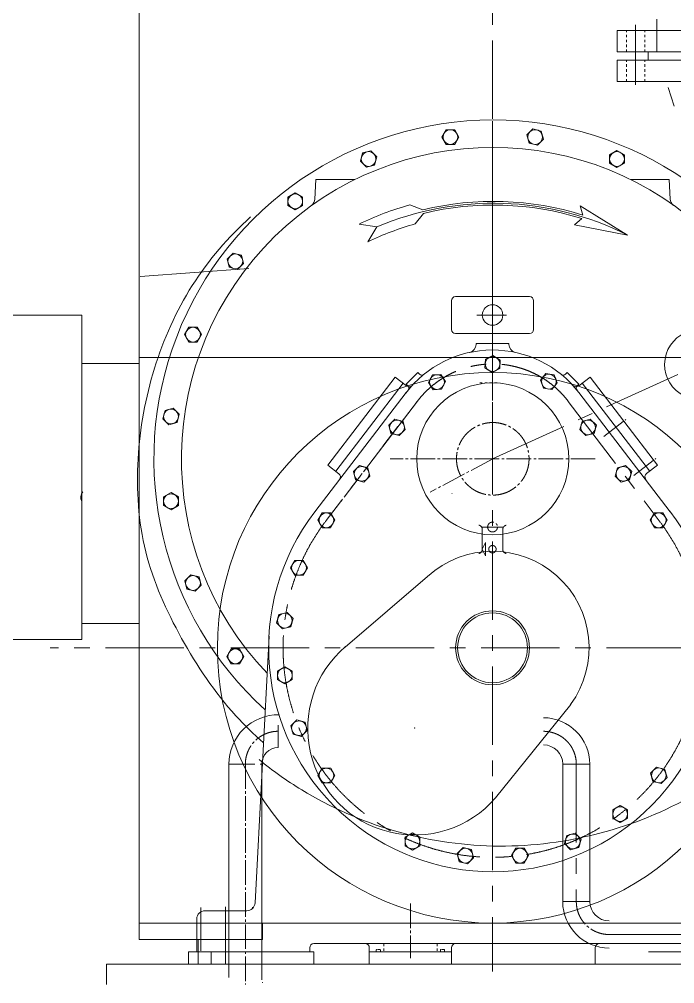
# Model space of a CAD drawing. Header units: millimetres. Extents: x -1 to 671026, y 1 to 511259.
# Drawn here: x 117358 to 137623, y 352302 to 382118 of the extents above; entities that cross this region are included whole.
import ezdxf

# ---------------------------------------------------------------- set-up
doc = ezdxf.new("R2010")
doc.units = ezdxf.units.MM
doc.header["$LTSCALE"] = 25.4
for name, pattern in [('CENTER', [50.8, 31.75, -6.35, 6.35, -6.35]), ('EB_DASH', [6, 3, -3]), ('EB_DASHDOT', [39, 30, -3, 3, -3]), ('EB_DASHDOTDOT', [45, 30, -3, 3, -3, 3, -3])]:
    doc.linetypes.add(name, pattern=pattern)
for name, color, linetype, lineweight in [('CAXA0', 7, 'Continuous', 5), ('CAXA1', 5, 'CENTER', 5), ('CAXA2', 6, 'EB_DASH', 5), ('CAXAEB0', 7, 'Continuous', 5), ('CAXA中心线层', 5, 'CENTER', 5), ('CAXA细实线层', 7, 'Continuous', 5), ('CAXA虚线层', 96, 'EB_DASH', 5)]:
    doc.layers.add(name, color=color, linetype=linetype, lineweight=lineweight)

msp = doc.modelspace()

# ---------------------------------------------------------------- linework, layer by layer
at = {"color": 7, "lineweight": 5}
for p, q in [((121068.76, 353670.4), (121068.76, 394437.4)), ((145794.26, 381767.57), (137069.25, 381767.57)), ((145794.26, 381107.17), (137069.25, 381107.17)), ((119290.76, 372974.4), (108241.76, 372974.4)), ((119290.76, 362941.4), (119290.76, 372974.4)), ((142912.76, 371660.68), (121068.76, 371660.68)), ((121068.76, 371473.11), (119290.76, 371473.11)), ((126589.5, 366629.66), (126721.48, 366858.26)), ((126721.48, 366858.26), (126985.44, 366858.26)), ((126985.44, 366858.26), (127117.43, 366629.66)), ((126721.48, 366401.06), (126589.5, 366629.66)), ((127117.43, 366629.66), (126985.44, 366401.06)), ((126985.44, 366401.06), (126721.48, 366401.06)), ((121068.76, 363438.55), (119290.76, 363438.55)), ((108241.76, 362941.4), (119290.76, 362941.4)), ((142912.76, 354178.4), (121068.76, 354178.4)), ((124878.76, 353670.4), (124878.76, 354178.4)), ((124878.76, 353670.4), (121068.76, 353670.4))]:
    msp.add_line(p, q, dxfattribs=at)
for centre, radius in [((131990.76, 362687.4), 8509), ((126853.46, 366629.66), 228.6), ((131990.76, 362687.4), 1143), ((131990.76, 362687.4), 1079.5)]:
    msp.add_circle(centre, radius, dxfattribs=at)
at = {"layer": 'CAXA0', "color": 7, "lineweight": 5}
for p, q in [((137069.25, 381107.17), (137069.25, 382118.41)), ((135843.76, 381767.57), (137069.25, 381767.57)), ((135843.76, 381107.17), (135843.76, 381767.57)), ((135843.76, 381107.17), (137069.25, 381107.17)), ((136807.07, 380853.17), (136807.07, 381107.17)), ((135843.76, 380192.77), (135843.76, 380853.17)), ((135843.76, 380853.17), (147019.76, 380853.17)), ((135843.76, 380192.77), (147019.76, 380192.77)), ((137603.59, 379430.77), (137423.13, 380013.87)), ((126529.75, 377165.41), (126497.95, 376558.61)), ((126529.75, 377165.41), (127730.68, 377165.41)), ((137451.77, 377165.41), (136250.84, 377165.41)), ((137451.77, 377165.41), (137483.57, 376558.61)), ((124460.23, 374411.29), (121094.17, 374162.74)), ((130720.78, 373418.91), (130720.78, 372529.91)), ((133133.78, 373545.91), (130847.78, 373545.91)), ((133260.78, 373418.91), (133260.78, 372529.91)), ((133133.78, 372402.91), (130847.78, 372402.91)), ((128981.2, 371053.92), (126895.15, 368332.44)), ((129334.13, 370783.4), (128981.2, 371053.92)), ((129682.74, 371196.56), (129323.53, 370837.35)), ((129731.59, 371147.71), (129682.74, 371196.56)), ((134249.73, 371147.71), (134298.58, 371196.56)), ((134298.58, 371196.56), (134657.79, 370837.35)), ((134654.14, 370786.26), (135007.07, 371056.79)), ((135007.07, 371056.79), (137093.12, 368335.31)), ((127141.18, 368152.39), (129223.11, 370868.5)), ((129372.38, 370788.5), (129323.53, 370837.35)), ((134608.94, 370788.5), (134657.79, 370837.35)), ((136847.1, 368155.26), (134765.17, 370871.37)), ((129319.53, 370576.78), (126497.43, 366894.87)), ((134661.63, 370576.98), (137484.01, 366895.27)), ((127237.86, 368069.76), (126895.15, 368332.44)), ((136750.41, 368072.63), (137093.12, 368335.31)), ((130049.35, 364954.08), (127429.81, 362710.25)), ((125078.86, 363046.5), (124646.68, 354800.04)), ((134408.36, 360930.78), (132084.97, 358051.26)), ((123839.12, 359097.51), (123839.12, 352490.74)), ((124853.87, 359090.63), (124853.87, 352495.4)), ((134161.44, 359089.59), (134999.64, 359089.59)), ((134161.44, 359089.59), (134161.44, 354839.12)), ((134999.64, 359089.59), (134999.64, 354839.12)), ((134999.64, 354839.12), (134161.44, 354839.12)), ((123735.76, 354680.87), (123735.76, 353099.07)), ((122846.76, 354305.33), (122846.76, 353278.37)), ((126339.26, 353416.4), (126339.26, 353289.4)), ((126461.27, 353543.3), (138340.76, 353543.3)), ((137515.26, 353543.4), (126466.26, 353543.4)), ((128180.76, 353416.3), (128180.76, 353289.33)), ((130720.76, 353416.3), (130720.76, 353289.33)), ((135165.76, 353416.4), (135165.76, 352908.4)), ((126466.26, 353289.4), (122592.76, 353289.4)), ((125513.72, 353289.4), (122846.76, 353289.4)), ((123291.26, 353289.4), (123291.26, 352908.4)), ((125387.73, 353289.48), (123546.35, 353289.48)), ((123825.43, 353289.39), (123546.35, 353289.39)), ((125387.85, 353289.46), (123673.35, 353289.46)), ((123735.76, 353289.4), (123735.76, 352908.4)), ((126466.26, 353289.4), (126466.26, 352908.4)), ((128180.76, 353289.4), (130720.76, 353289.4)), ((140372.99, 353289.46), (136815.74, 353289.46)), ((120052.77, 352908.4), (152718.32, 352907.72)), ((120052.77, 352908.4), (120052.77, 352273.39))]:
    msp.add_line(p, q, dxfattribs=at)
for centre, radius in [((131990.77, 372974.41), 317.5), ((131997.39, 368529.43), 2349.5)]:
    msp.add_circle(centre, radius, dxfattribs=at)
for centre, radius, start, end in [((131997.49, 368529.41), 10477.5, 312.107544, 227.799194), ((131997.49, 368529.41), 9626.6, 316.35627, 223.535378), ((130847.78, 373418.91), 127, 90, 180), ((133133.78, 373418.91), 127, 0, 90), ((130847.78, 372529.91), 127, 180, 270), ((133133.78, 372529.91), 127, 270, 0), ((138389.32, 371443.57), 1079.5, 105.77658, 301.4095), ((131990.66, 368529.42), 3365.5, 37.472751, 142.883327), ((129803.43, 371219.55), 101.6, 224.999998, 309.113074), ((134177.89, 371219.55), 101.6, 230.886926, 315.000002), ((129411.39, 370884.19), 127, 232.529432, 317.605102), ((129300.53, 370716.66), 101.6, 320.886744, 45.000004), ((134576.88, 370887.06), 127, 222.394898, 307.470568), ((134680.78, 370716.66), 101.6, 134.999996, 219.113256), ((127160.59, 367968.96), 127, 322.529433, 52.529433), ((136827.68, 367971.83), 127, 127.470567, 217.470567), ((119509.21, 367341.04), 254, 137.196722, 210), ((131990.87, 362684.26), 6921.5, 142.530581, 37.695401), ((131990.87, 362687.43), 2984.5, 323.969569, 132.264579), ((129577.76, 360202.45), 3302, 130.234956, 319.369664), ((125363.9, 359090.63), 1524.78, 89.175445, 180), ((133564.54, 359089.59), 1435.1, 0, 90), ((125363.9, 359090.63), 510.03, 90, 180), ((133564.54, 359089.59), 596.9, 0, 90), ((135596.54, 354839.12), 1435.1, 180, 270), ((135596.54, 354839.12), 596.9, 180, 270), ((123100.76, 354305.33), 254, 90, 180), ((124393.03, 354813.33), 254, 270, 357), ((124562.08, 354635.59), 25.4, 0, 90), ((126466.26, 353416.4), 127, 90, 180), ((128053.76, 353416.3), 127, 0, 90), ((130847.76, 353416.3), 127, 90, 180), ((135292.76, 353416.4), 127, 90, 180)]:
    msp.add_arc(centre, radius, start, end, dxfattribs=at)
for points, knots in [([(124510.21, 376009.96), (123821.56, 375388.23), (122585.82, 373952.75), (121426.71, 371350.54), (120912.57, 368529.6), (121100.42, 365606.23), (122312.8, 362932.74), (123620.38, 360975.2), (124604.56, 360014.19), (124906.17, 359751.42)], [0, 0, 0, 0, 109.88299217, 220.94447676, 333.31126648, 447.11610441, 561.50937515, 676.68181674, 723.91770435, 723.91770435, 723.91770435, 723.91770435]), ([(124773.19, 359230.67), (125190.15, 358889.49), (126474.19, 357975.41), (128889.18, 356908.93), (132003.82, 356417.33), (135155.27, 356775.32), (138128.04, 357929.32), (140710.91, 359829.73), (142749.91, 362332.72), (144046.47, 365311.74), (144554.69, 368537.18), (144311.48, 370712.74), (144059.6, 371766.37)], [0, 0, 0, 0, 63.64463839, 185.92953794, 308.99952776, 432.77820701, 557.24149209, 682.42666087, 808.42200845, 935.18837986, 1062.70726858, 1191.01126619, 1191.01126619, 1191.01126619, 1191.01126619])]:
    msp.add_open_spline(points, degree=3, knots=knots, dxfattribs=at)
at = {"layer": 'CAXA1', "linetype": 'CENTER', "lineweight": 5, "ltscale": 3}
for p, q in [((131990.76, 396943.75), (131990.76, 352677.47)), ((136415.26, 380853.17), (136415.26, 381950.4)), ((136415.26, 380092.32), (136415.26, 381001.78)), ((131990.76, 368529.4), (142721.83, 373415.31)), ((129666.89, 370311.38), (126845.61, 366621.62)), ((134331.86, 370306.18), (137144.9, 366610.12)), ((145671.23, 362687.4), (118310.29, 362687.4)), ((134580.54, 359089.59), (134580.54, 354839.12)), ((122973.76, 354654.85), (122973.76, 353323.43)), ((150055.14, 353823.02), (135596.54, 353823.02))]:
    msp.add_line(p, q, dxfattribs=at)
for centre, radius, start, end in [((131997.39, 368529.43), 2933.7, 37.273641, 144.838558), ((131990.87, 362687.43), 6477, 142.409446, 37.500551), ((133564.54, 359089.59), 1016, 0, 90.000004)]:
    msp.add_arc(centre, radius, start, end, dxfattribs=at)
at = {"layer": 'CAXA2', "color": 7, "linetype": 'EB_DASH', "lineweight": 5}
for p, q in [((136135.86, 381107.17), (136135.86, 381767.57)), ((136694.66, 381107.17), (136694.66, 381767.57))]:
    msp.add_line(p, q, dxfattribs=at)
at = {"layer": 'CAXAEB0', "color": 7, "lineweight": 5}
for p, q in [((130555.94, 378705.17), (130423.96, 378476.57)), ((130819.91, 378705.17), (130555.94, 378705.17)), ((130951.89, 378476.57), (130819.91, 378705.17)), ((133238.74, 378731.54), (133052.09, 378544.89)), ((133493.71, 378663.22), (133238.74, 378731.54)), ((130423.96, 378476.57), (130555.94, 378247.97)), ((130819.91, 378247.97), (130951.89, 378476.57)), ((133052.09, 378544.89), (133120.41, 378289.92)), ((133375.38, 378221.6), (133562.03, 378408.25)), ((133562.03, 378408.25), (133493.71, 378663.22)), ((130555.94, 378247.97), (130819.91, 378247.97)), ((133120.41, 378289.92), (133375.38, 378221.6)), ((127971.38, 377985.34), (127903.06, 377730.37)), ((128226.35, 378053.66), (127971.38, 377985.34)), ((128413, 377867.01), (128226.35, 378053.66)), ((128344.68, 377612.04), (128413, 377867.01)), ((135836.96, 378062.65), (135608.36, 377930.67)), ((135608.36, 377930.67), (135608.36, 377666.71)), ((136065.56, 377930.67), (135836.96, 378062.65)), ((136065.56, 377666.71), (136065.56, 377930.67)), ((127903.06, 377730.37), (128089.71, 377543.72)), ((128089.71, 377543.72), (128344.68, 377612.04)), ((135608.36, 377666.71), (135836.96, 377534.73)), ((135836.96, 377534.73), (136065.56, 377666.71)), ((125889.79, 376753.09), (125661.19, 376621.1)), ((125661.19, 376621.1), (125661.19, 376357.14)), ((126118.39, 376621.1), (125889.79, 376753.09)), ((126118.39, 376357.14), (126118.39, 376621.1)), ((125661.19, 376357.14), (125889.79, 376225.16)), ((125889.79, 376225.16), (126118.39, 376357.14)), ((123969.46, 374892.08), (123782.81, 374705.43)), ((124224.43, 374823.76), (123969.46, 374892.08)), ((124292.75, 374568.79), (124224.43, 374823.76)), ((123782.81, 374705.43), (123851.13, 374450.46)), ((124106.1, 374382.14), (124292.75, 374568.79)), ((123851.13, 374450.46), (124106.1, 374382.14)), ((122596.23, 372597.47), (122464.24, 372368.87)), ((122860.19, 372597.47), (122596.23, 372597.47)), ((122992.17, 372368.87), (122860.19, 372597.47)), ((122464.24, 372368.87), (122596.23, 372140.27)), ((122596.23, 372140.27), (122860.19, 372140.27)), ((122860.19, 372140.27), (122992.17, 372368.87)), ((132499.16, 372098.13), (131483.16, 372098.13)), ((131483.16, 372067.91), (131483.16, 372098.13)), ((132499.16, 372067.69), (132499.16, 372098.13)), ((131769.28, 371606.88), (131755.46, 371343.28)), ((132004.47, 371726.72), (131769.28, 371606.88)), ((132225.85, 371582.96), (132004.47, 371726.72)), ((132212.04, 371319.35), (132225.85, 371582.96)), ((131755.46, 371343.28), (131976.84, 371199.52)), ((131976.84, 371199.52), (132212.04, 371319.35)), ((130129.24, 371124.22), (130009.4, 370889.02)), ((130392.84, 371138.03), (130129.24, 371124.22)), ((130536.61, 370916.65), (130392.84, 371138.03)), ((130416.77, 370681.46), (130536.61, 370916.65)), ((133636.99, 371162.77), (133470.87, 370957.63)), ((133470.87, 370957.63), (133565.47, 370711.2)), ((133897.7, 371121.48), (133636.99, 371162.77)), ((133992.3, 370875.05), (133897.7, 371121.48)), ((130009.4, 370889.02), (130153.17, 370667.65)), ((130153.17, 370667.65), (130416.77, 370681.46)), ((133565.47, 370711.2), (133826.18, 370669.91)), ((133826.18, 370669.91), (133992.3, 370875.05)), ((121863.68, 370025.63), (121795.36, 369770.66)), ((122118.65, 370093.95), (121863.68, 370025.63)), ((122305.3, 369907.29), (122118.65, 370093.95)), ((121795.36, 369770.66), (121982.01, 369584.01)), ((122236.98, 369652.32), (122305.3, 369907.29)), ((128781.68, 369569.27), (128968.33, 369755.92)), ((128968.33, 369755.92), (129223.3, 369687.61)), ((135013.19, 369755.92), (134758.22, 369687.61)), ((135199.85, 369569.27), (135013.19, 369755.92)), ((121982.01, 369584.01), (122236.98, 369652.32)), ((128850, 369314.3), (128781.68, 369569.27)), ((129291.62, 369432.64), (129104.97, 369245.98)), ((129223.3, 369687.61), (129291.62, 369432.64)), ((134758.22, 369687.61), (134689.91, 369432.64)), ((134689.91, 369432.64), (134876.56, 369245.98)), ((135131.53, 369314.3), (135199.85, 369569.27)), ((129104.97, 369245.98), (128850, 369314.3)), ((134876.56, 369245.98), (135131.53, 369314.3)), ((127689.53, 368134.01), (127876.18, 368320.66)), ((127876.18, 368320.66), (128131.15, 368252.34)), ((128131.15, 368252.34), (128199.47, 367997.37)), ((135850.37, 368252.34), (135782.05, 367997.37)), ((136105.34, 368320.66), (135850.37, 368252.34)), ((136292, 368134.01), (136105.34, 368320.66)), ((127757.85, 367879.04), (127689.53, 368134.01)), ((128199.47, 367997.37), (128012.82, 367810.72)), ((135782.05, 367997.37), (135968.71, 367810.72)), ((136223.68, 367879.04), (136292, 368134.01)), ((128012.82, 367810.72), (127757.85, 367879.04)), ((135968.71, 367810.72), (136223.68, 367879.04)), ((122050.33, 367483.8), (121821.73, 367351.82)), ((121821.73, 367351.82), (121821.73, 367087.85)), ((122278.93, 367351.82), (122050.33, 367483.8)), ((122278.93, 367087.85), (122278.93, 367351.82)), ((121821.73, 367087.85), (122050.33, 366955.87)), ((122050.33, 366955.87), (122278.93, 367087.85)), ((136996.08, 366858.26), (136864.09, 366629.66)), ((137260.04, 366858.26), (136996.08, 366858.26)), ((137392.02, 366629.66), (137260.04, 366858.26)), ((136864.09, 366629.66), (136996.08, 366401.06)), ((137260.04, 366401.06), (137392.02, 366629.66)), ((136996.08, 366401.06), (137260.04, 366401.06)), ((125873.48, 365389.1), (125741.49, 365160.5)), ((126137.44, 365389.1), (125873.48, 365389.1)), ((126269.42, 365160.5), (126137.44, 365389.1)), ((125741.49, 365160.5), (125873.48, 364931.9)), ((126137.44, 364931.9), (126269.42, 365160.5)), ((122659.89, 364944.91), (122473.24, 364758.26)), ((122473.24, 364758.26), (122541.56, 364503.29)), ((122914.86, 364876.59), (122659.89, 364944.91)), ((122983.18, 364621.62), (122914.86, 364876.59)), ((125873.48, 364931.9), (126137.44, 364931.9)), ((122541.56, 364503.29), (122796.53, 364434.97)), ((122796.53, 364434.97), (122983.18, 364621.62)), ((125636.83, 363781.95), (125381.86, 363713.63)), ((125823.48, 363595.3), (125636.83, 363781.95)), ((125381.86, 363713.63), (125313.54, 363458.66)), ((125755.16, 363340.33), (125823.48, 363595.3)), ((125313.54, 363458.66), (125500.19, 363272.01)), ((125500.19, 363272.01), (125755.16, 363340.33)), ((123905.8, 362650.3), (123773.81, 362421.7)), ((124169.76, 362650.3), (123905.8, 362650.3)), ((124301.74, 362421.7), (124169.76, 362650.3)), ((123773.81, 362421.7), (123905.8, 362193.1)), ((124169.76, 362193.1), (124301.74, 362421.7)), ((123905.8, 362193.1), (124169.76, 362193.1)), ((125569.23, 362100), (125340.63, 361968.02)), ((125797.83, 361968.02), (125569.23, 362100)), ((125340.63, 361968.02), (125340.63, 361704.05)), ((125340.63, 361704.05), (125569.23, 361572.07)), ((125569.23, 361572.07), (125797.83, 361704.05)), ((125797.83, 361704.05), (125797.83, 361968.02)), ((125939.26, 360457.87), (125752.61, 360271.22)), ((125752.61, 360271.22), (125820.93, 360016.25)), ((126194.23, 360389.55), (125939.26, 360457.87)), ((126262.55, 360134.58), (126194.23, 360389.55)), ((125820.93, 360016.25), (126075.9, 359947.93)), ((126075.9, 359947.93), (126262.55, 360134.58)), ((137063.12, 358998.24), (136876.47, 358811.58)), ((137318.09, 358929.92), (137063.12, 358998.24)), ((126721.7, 358967.46), (126589.72, 358738.86)), ((126589.72, 358738.86), (126721.7, 358510.26)), ((126985.67, 358967.46), (126721.7, 358967.46)), ((127117.65, 358738.86), (126985.67, 358967.46)), ((126985.67, 358510.26), (127117.65, 358738.86)), ((136876.47, 358811.58), (136944.79, 358556.61)), ((137386.41, 358674.95), (137318.09, 358929.92)), ((126721.7, 358510.26), (126985.67, 358510.26)), ((136944.79, 358556.61), (137199.76, 358488.29)), ((137199.76, 358488.29), (137386.41, 358674.95)), ((135936.27, 357811.04), (135707.67, 357679.06)), ((136164.87, 357679.06), (135936.27, 357811.04)), ((135707.67, 357679.06), (135707.67, 357415.09)), ((136164.87, 357415.09), (136164.87, 357679.06)), ((135707.67, 357415.09), (135936.27, 357283.11)), ((135936.27, 357283.11), (136164.87, 357415.09)), ((129514.64, 356962.81), (129286.04, 356830.83)), ((129743.24, 356830.83), (129514.64, 356962.81)), ((134540.55, 356955.94), (134285.58, 356887.63)), ((134727.21, 356769.29), (134540.55, 356955.94)), ((129286.04, 356830.83), (129286.04, 356566.87)), ((129743.24, 356566.87), (129743.24, 356830.83)), ((134285.58, 356887.63), (134217.27, 356632.66)), ((134217.27, 356632.66), (134403.92, 356446)), ((134658.89, 356514.32), (134727.21, 356769.29)), ((129286.04, 356566.87), (129514.64, 356434.88)), ((129514.64, 356434.88), (129743.24, 356566.87)), ((131079.83, 356516.87), (130893.18, 356330.22)), ((130893.18, 356330.22), (130961.5, 356075.25)), ((131334.8, 356448.55), (131079.83, 356516.87)), ((131403.12, 356193.58), (131334.8, 356448.55)), ((132707.11, 356491.23), (132575.13, 356262.63)), ((132971.08, 356491.23), (132707.11, 356491.23)), ((133103.06, 356262.63), (132971.08, 356491.23)), ((134403.92, 356446), (134658.89, 356514.32)), ((130961.5, 356075.25), (131216.47, 356006.93)), ((131216.47, 356006.93), (131403.12, 356193.58)), ((132575.13, 356262.63), (132707.11, 356034.03)), ((132707.11, 356034.03), (132971.08, 356034.03)), ((132971.08, 356034.03), (133103.06, 356262.63))]:
    msp.add_line(p, q, dxfattribs=at)
at = {"layer": 'CAXAEB0', "color": 7, "linetype": 'EB_DASHDOTDOT', "lineweight": 5}
for p, q in [((131673.26, 366351.81), (131673.26, 365728.19)), ((132308.26, 366351.81), (132308.26, 365727.06)), ((131776.1, 365940.14), (131665.27, 365735.19)), ((131776.1, 365940.14), (131776.1, 365532.2)), ((131665.27, 365735.19), (131776.1, 365532.2))]:
    msp.add_line(p, q, dxfattribs=at)
at = {"layer": 'CAXAEB0', "color": 7, "lineweight": 5}
for centre in [(130687.92, 378476.57), (133307.06, 378476.57), (128158.03, 377798.69), (135836.96, 377798.69), (125889.79, 376489.12), (124037.78, 374637.11), (122728.21, 372368.87), (131990.66, 371463.12), (130273.01, 370902.84), (133731.59, 370916.34), (122050.33, 369838.98), (129036.65, 369500.95), (134944.88, 369500.95), (127944.5, 368065.69), (136037.02, 368065.69), (122050.33, 367219.84), (137128.06, 366629.66), (126005.46, 365160.5), (122728.21, 364689.94), (125568.51, 363526.98), (124037.78, 362421.7), (125569.23, 361836.04), (126007.58, 360202.9), (126853.68, 358738.86), (137131.44, 358743.27), (135936.27, 357547.07), (129514.64, 356698.85), (134472.24, 356700.97), (131148.15, 356261.9), (132839.1, 356262.63)]:
    msp.add_circle(centre, 228.6, dxfattribs=at)
at = {"layer": 'CAXAEB0', "color": 7, "linetype": 'EB_DASHDOTDOT', "lineweight": 5}
for centre, radius in [((131990.77, 366421.21), 152.4), ((131986.91, 365735.4), 114.3)]:
    msp.add_circle(centre, radius, dxfattribs=at)
for centre, start, end in [((131546.27, 366351.81), 0, 78.463018), ((132435.27, 366351.81), 101.536976, 179.999993), ((131546.26, 365728.19), 278.243191, 360), ((132435.26, 365727.06), 180, 261.611683)]:
    msp.add_arc(centre, 127, start, end, dxfattribs=at)
at = {"layer": 'CAXAEB0', "color": 7, "linetype": 'Continuous', "lineweight": 5}
for p in [(131990.77, 368529.41), (131990.77, 368529.41), (129577.76, 360205.69)]:
    msp.add_point(p, dxfattribs=at)
at = {"layer": 'CAXA中心线层', "linetype": 'EB_DASHDOT', "lineweight": 5}
for p, q in [((136415.26, 380092.32), (136415.26, 381001.78)), ((131990.77, 368529.41), (131990.77, 378969.83)), ((122104.35, 374237.33), (122100.69, 374239.44)), ((131990.77, 372618.81), (131990.77, 373584.01)), ((131508.17, 372974.41), (132473.37, 372974.41)), ((131991.16, 371240.33), (131991.16, 372195.88)), ((129666.93, 370311.43), (126845.59, 366621.74)), ((135427.36, 369218.72), (136115.61, 369746.27)), ((135168.38, 368529.41), (128826.59, 368529.41)), ((131997.49, 368530.11), (130060.84, 367500.09)), ((136354.49, 368009.17), (137042.74, 368536.72)), ((132328.91, 366421.21), (131652.64, 366421.21)), ((129577.76, 360202.03), (129578.84, 360202.38)), ((124347.9, 359090.63), (124347.9, 352273.39)), ((129450.76, 354783.76), (129450.76, 353089.34)), ((135596.54, 353823.02), (141484.97, 353823.02))]:
    msp.add_line(p, q, dxfattribs=at)
at = {"layer": 'CAXA中心线层', "lineweight": 5}
for p, q in [((131597.07, 372974.41), (132384.47, 372974.41)), ((125363.9, 359600.66), (125363.9, 360182.83)), ((123839.12, 359090.63), (124853.87, 359090.63)), ((134988.39, 357696.52), (134999.64, 357696.52))]:
    msp.add_line(p, q, dxfattribs=at)
at = {"layer": 'CAXA中心线层', "linetype": 'EB_DASHDOT', "lineweight": 5}
msp.add_circle((131997.51, 368529.41), 1121.97, dxfattribs=at)
for centre, start, end in [((125363.9, 359090.63), 90, 180.000006), ((135596.54, 354839.12), 180, 270.000024)]:
    msp.add_arc(centre, 1016, start, end, dxfattribs=at)
at = {"layer": 'CAXA细实线层', "color": 7, "linetype": 'Continuous', "lineweight": 5}
for p, q in [((129434.72, 376382.49), (129838.34, 376229.83)), ((136163.23, 375448.16), (134701.61, 376352.12)), ((134701.61, 376352.12), (134781.96, 376066.95)), ((129600.19, 375793.65), (129852.44, 376117.69)), ((127867.35, 375789.1), (128417.98, 375702.75)), ((128133.33, 375238.31), (128417.98, 375702.75)), ((134750.69, 375959.04), (134529.35, 375765.22)), ((136163.23, 375448.16), (134529.35, 375765.22)), ((129610.89, 370909.19), (129431.29, 370729.59))]:
    msp.add_line(p, q, dxfattribs=at)
at = {"layer": 'CAXA细实线层', "color": 7, "lineweight": 5}
for p, q in [((125363.9, 360298.89), (125363.9, 359600.66)), ((123100.76, 354559.33), (124393.03, 354559.33)), ((123142.08, 353670.43), (122888.08, 353670.43)), ((122888.08, 352908.4), (122888.08, 353670.43)), ((122592.76, 353289.4), (122592.76, 352908.4)), ((128180.76, 353289.33), (128180.76, 352915.45)), ((130720.76, 353289.33), (130720.76, 352908.4))]:
    msp.add_line(p, q, dxfattribs=at)
for centre, start, end in [((126244.3, 376571.91), 305.514483, 356.999999), ((137737.22, 376571.91), 183.000001, 234.485517), ((131229.16, 372067.91), 282.145016, 0), ((132753.16, 372067.69), 180, 257.838621)]:
    msp.add_arc(centre, 254, start, end, dxfattribs=at)
at = {"layer": 'CAXA细实线层', "color": 7, "linetype": 'Continuous', "lineweight": 5}
for radius, start, end in [(9538.69, 105.696275, 115.776031), (9232.86, 63.30389, 112.930859), (9289.02, 72.671946, 103.553786), (9176.7, 72.657674, 103.632302), (8927.04, 105.696275, 115.776031)]:
    msp.add_arc((132015.29, 367199.5), radius, start, end, dxfattribs=at)
at = {"layer": 'CAXA虚线层', "color": 7, "linetype": 'EB_DASH', "lineweight": 5}
for p, q in [((136135.86, 380192.77), (136135.86, 380853.17)), ((136694.66, 380192.77), (136694.66, 380853.17)), ((131596.33, 370878.99), (132147.52, 370878.99)), ((130738.06, 367462.63), (130734.54, 367462.63)), ((128396.66, 353343.94), (128396.66, 353289.33)), ((128508.42, 353359.18), (128411.9, 353359.18)), ((128523.66, 353343.94), (128523.66, 353289.33)), ((128625.26, 353543.3), (128625.26, 353289.33)), ((130276.26, 353543.3), (130276.26, 353289.33)), ((130377.86, 353343.94), (130377.86, 353289.33)), ((130489.62, 353359.18), (130393.1, 353359.18)), ((130504.86, 353343.94), (130504.86, 353289.33))]:
    msp.add_line(p, q, dxfattribs=at)
for centre, radius, start, end in [((128411.9, 353343.94), 15.24, 90, 180), ((128508.42, 353343.94), 15.24, 0, 90), ((130393.1, 353343.94), 15.24, 90, 180), ((130489.62, 353343.94), 15.24, 0, 90), ((125488.87, 352495.4), 635, 180, 195)]:
    msp.add_arc(centre, radius, start, end, dxfattribs=at)

doc.saveas('drawing.dxf')
